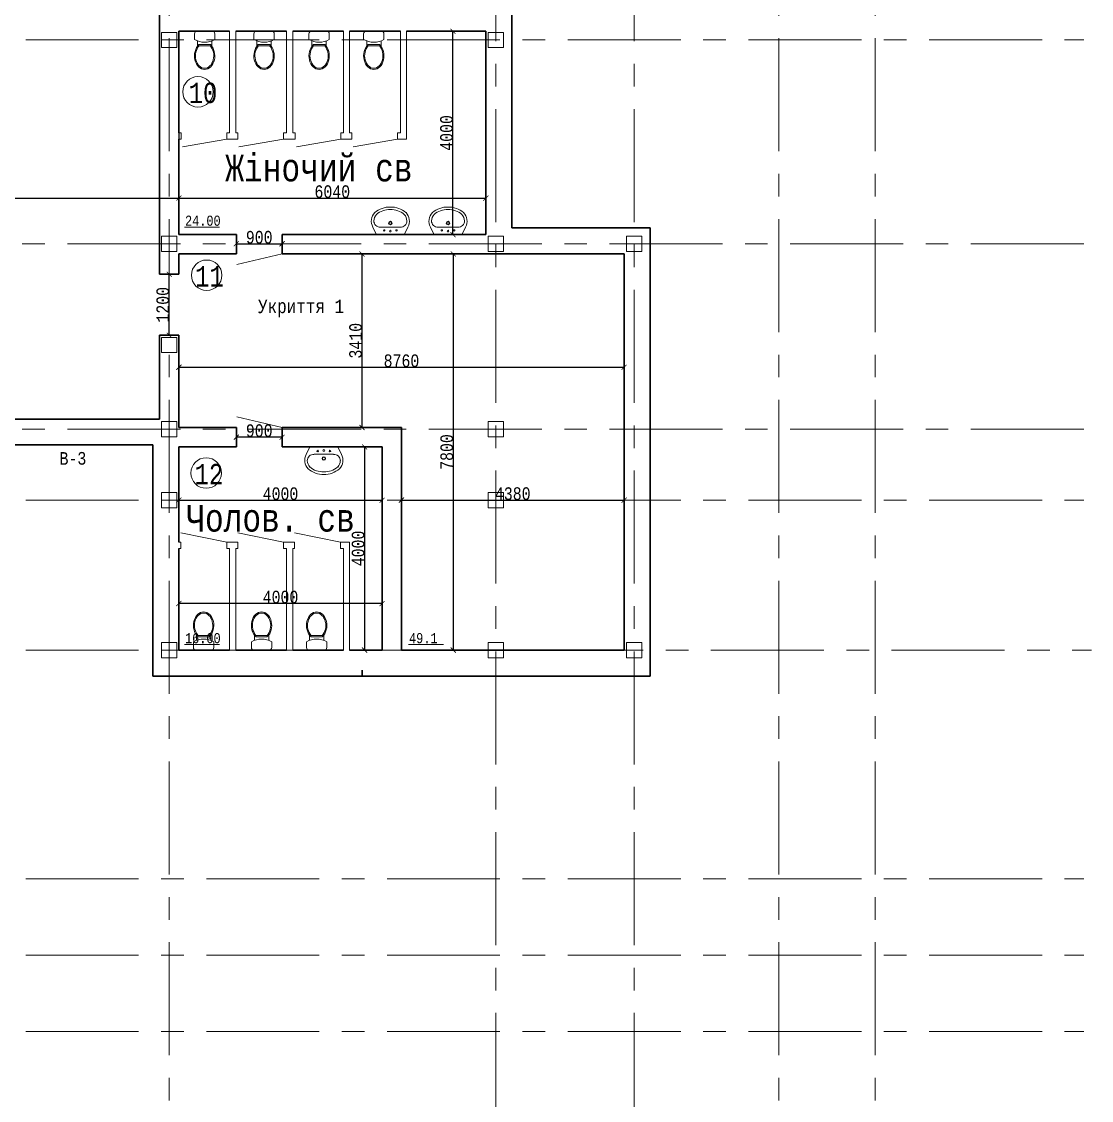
# Model space of a CAD drawing. Header units: millimetres. Extents: x -689206 to 4969298, y -1019800 to 703299.
# Drawn here: x 1102976 to 1124032, y -647233 to -626014 of the extents above; entities that cross this region are included whole.
import ezdxf

# ---------------------------------------------------------------- set-up
doc = ezdxf.new("R2010")
doc.units = ezdxf.units.MM
doc.linetypes.add('JIS_02_4.0', pattern=[5.5, 4, -1.5])
doc.linetypes.add('осеваяX2', pattern=[101.6, 63.5, -12.7, 12.7, -12.7])
for name, color, linetype, lineweight in [('WC', 170, 'Continuous', 9), ('несущие', 7, 'Continuous', 30), ('ОКНА', 250, 'Continuous', 20), ('РАЗМЕРЫ', 7, 'Continuous', 9), ('стены', 7, 'Continuous', 20)]:
    doc.layers.add(name, color=color, linetype=linetype, lineweight=lineweight)
doc.layers.add('четотам', color=7, linetype='Continuous')
doc.styles.add('Аннотативный', font='isocteur.ttf', dxfattribs={"width": 0.7, "height": 250})
doc.dimstyles.new('Аннотативный', dxfattribs={"dimscale": 0, "dimtxt": 250, "dimasz": 100, "dimexe": 1.25, "dimexo": 0.625, "dimtad": 1, "dimdec": 0, "dimtxsty": 'Аннотативный', "dimblk": 'ARCHTICK', "dimcen": 2.5, "dimadec": 0, "dimazin": 0, "dimtfac": 1, "dimtdec": 0, "dimtmove": 0, "dimatfit": 3, "dimfxl": 1, "dimarcsym": 0})

# ---------------------------------------------------------------- blocks, each defined once
blk = doc.blocks.new('_ArchTick')
at = {"color": 0, "linetype": 'ByBlock', "const_width": 0.15}
blk.add_lwpolyline([(-0.5, -0.5), (0.5, 0.5)], dxfattribs=at)
blk = doc.blocks.new('*D5371')
at = {"layer": 'Defpoints', "color": 0, "linetype": 'ByBlock', "lineweight": 30, "transparency": 16777216}
for p in [(1107203, -634188), (1107203, -634188), (1108103, -634188)]:
    blk.add_point(p, dxfattribs=at)
at = {"layer": 'РАЗМЕРЫ', "color": 0, "linetype": 'ByBlock', "lineweight": -2, "transparency": 16777216}
for p, q in [((1107203, -634187), (1107203, -634186)), ((1108103, -634188), (1107203, -634188)), ((1108103, -634187), (1108103, -634186))]:
    blk.add_line(p, q, dxfattribs=at)
at = {"layer": 'РАЗМЕРЫ', "color": 0, "linetype": 'ByBlock', "lineweight": -2, "transparency": 16777216, "xscale": 100, "yscale": 100, "zscale": 100, "rotation": 180}
blk.add_blockref('_ArchTick', (1107203, -634188), dxfattribs=at)
at = {"layer": 'РАЗМЕРЫ', "color": 0, "linetype": 'ByBlock', "lineweight": -2, "transparency": 16777216, "xscale": 100, "yscale": 100, "zscale": 100}
blk.add_blockref('_ArchTick', (1108103, -634188), dxfattribs=at)
at = {"layer": 'РАЗМЕРЫ', "color": 0, "linetype": 'ByBlock', "lineweight": 5, "transparency": 16777216, "insert": (1107653, -634062), "char_height": 250, "attachment_point": 5, "style": 'Аннотативный'}
blk.add_mtext('900', dxfattribs=at)
blk = doc.blocks.new('*D5372')
at = {"layer": 'Defpoints', "color": 0, "linetype": 'ByBlock', "lineweight": 30, "transparency": 16777216}
for p in [(1105882, -630983), (1105882, -630983), (1105882, -632184)]:
    blk.add_point(p, dxfattribs=at)
at = {"layer": 'РАЗМЕРЫ', "color": 0, "linetype": 'ByBlock', "lineweight": -2, "transparency": 16777216}
for p, q in [((1105882, -630983), (1105883, -630983)), ((1105882, -632184), (1105882, -630983)), ((1105883, -632184), (1105883, -632184))]:
    blk.add_line(p, q, dxfattribs=at)
at = {"layer": 'РАЗМЕРЫ', "color": 0, "linetype": 'ByBlock', "lineweight": -2, "transparency": 16777216, "xscale": 100, "yscale": 100, "zscale": 100}
for p, rotation in [((1105882, -630983), 90), ((1105882, -632184), 270)]:
    blk.add_blockref('_ArchTick', p, dxfattribs=dict(at, rotation=rotation))
at = {"layer": 'РАЗМЕРЫ', "color": 0, "linetype": 'ByBlock', "lineweight": 5, "transparency": 16777216, "insert": (1105757, -631584), "char_height": 250, "attachment_point": 5, "rotation": 90, "style": 'Аннотативный'}
blk.add_mtext('1200', dxfattribs=at)
blk = doc.blocks.new('*D5429')
at = {"layer": 'Defpoints', "color": 0, "linetype": 'ByBlock', "lineweight": 5, "transparency": 16777216}
for p in [(1098810, -629486), (1106072, -629486), (1106072, -629486)]:
    blk.add_point(p, dxfattribs=at)
at = {"layer": 'РАЗМЕРЫ', "color": 0, "linetype": 'ByBlock', "lineweight": -2, "transparency": 16777216}
for p, q in [((1098810, -629486), (1098810, -629485)), ((1098810, -629486), (1106072, -629486)), ((1106072, -629486), (1106072, -629485))]:
    blk.add_line(p, q, dxfattribs=at)
at = {"layer": 'РАЗМЕРЫ', "color": 0, "linetype": 'ByBlock', "lineweight": -2, "transparency": 16777216, "xscale": 100, "yscale": 100, "zscale": 100, "rotation": 180}
blk.add_blockref('_ArchTick', (1098810, -629486), dxfattribs=at)
at = {"layer": 'РАЗМЕРЫ', "color": 0, "linetype": 'ByBlock', "lineweight": -2, "transparency": 16777216, "xscale": 100, "yscale": 100, "zscale": 100}
blk.add_blockref('_ArchTick', (1106072, -629486), dxfattribs=at)
at = {"layer": 'РАЗМЕРЫ', "color": 0, "linetype": 'ByBlock', "lineweight": 5, "transparency": 16777216, "insert": (1102441, -629361), "char_height": 250, "attachment_point": 5, "style": 'Аннотативный'}
blk.add_mtext('6880', dxfattribs=at)
blk = doc.blocks.new('*D5493')
at = {"layer": 'Defpoints', "color": 0, "lineweight": 30, "ltscale": 35, "transparency": 16777216}
for p in [(1114835, -630584), (1111472, -638376), (1114835, -638376)]:
    blk.add_point(p, dxfattribs=at)
at = {"layer": 'РАЗМЕРЫ', "color": 0, "lineweight": -2, "ltscale": 35, "transparency": 16777216}
for p, q in [((1114834, -630584), (1111471, -630584)), ((1111472, -630584), (1111472, -638376)), ((1114834, -638376), (1111471, -638376))]:
    blk.add_line(p, q, dxfattribs=at)
at = {"layer": 'РАЗМЕРЫ', "color": 0, "lineweight": -2, "ltscale": 35, "transparency": 16777216, "xscale": 100, "yscale": 100, "zscale": 100}
for p, rotation in [((1111472, -630584), 90), ((1111472, -638376), 270)]:
    blk.add_blockref('_ArchTick', p, dxfattribs=dict(at, rotation=rotation))
at = {"layer": 'РАЗМЕРЫ', "color": 0, "lineweight": 5, "ltscale": 35, "transparency": 16777216, "insert": (1111346, -634480), "char_height": 250, "attachment_point": 5, "rotation": 90, "style": 'Аннотативный'}
blk.add_mtext('7800', dxfattribs=at)
blk = doc.blocks.new('*D5494')
at = {"layer": 'Defpoints', "color": 0, "lineweight": 30, "ltscale": 35, "transparency": 16777216}
for p in [(1114835, -632813), (1106072, -633642), (1114835, -633642)]:
    blk.add_point(p, dxfattribs=at)
at = {"layer": 'РАЗМЕРЫ', "color": 0, "lineweight": -2, "ltscale": 35, "transparency": 16777216}
for p, q in [((1106072, -633642), (1106072, -632812)), ((1106072, -632813), (1114835, -632813)), ((1114835, -633642), (1114835, -632812))]:
    blk.add_line(p, q, dxfattribs=at)
at = {"layer": 'РАЗМЕРЫ', "color": 0, "lineweight": -2, "ltscale": 35, "transparency": 16777216, "xscale": 100, "yscale": 100, "zscale": 100, "rotation": 180}
blk.add_blockref('_ArchTick', (1106072, -632813), dxfattribs=at)
at = {"layer": 'РАЗМЕРЫ', "color": 0, "lineweight": -2, "ltscale": 35, "transparency": 16777216, "xscale": 100, "yscale": 100, "zscale": 100}
blk.add_blockref('_ArchTick', (1114835, -632813), dxfattribs=at)
at = {"layer": 'РАЗМЕРЫ', "color": 0, "lineweight": 5, "ltscale": 35, "transparency": 16777216, "insert": (1110453, -632687), "char_height": 250, "attachment_point": 5, "style": 'Аннотативный'}
blk.add_mtext('8760', dxfattribs=at)
blk = doc.blocks.new('*D5499')
at = {"layer": 'Defpoints', "color": 0, "lineweight": 5, "ltscale": 35, "transparency": 16777216}
for p in [(1106072, -626204), (1112112, -626204), (1112112, -629486)]:
    blk.add_point(p, dxfattribs=at)
at = {"layer": 'РАЗМЕРЫ', "color": 0, "lineweight": -2, "ltscale": 35, "transparency": 16777216}
for p, q in [((1106072, -626204), (1106072, -629488)), ((1112112, -626204), (1112112, -629488)), ((1106072, -629486), (1112112, -629486))]:
    blk.add_line(p, q, dxfattribs=at)
at = {"layer": 'РАЗМЕРЫ', "color": 0, "lineweight": -2, "ltscale": 35, "transparency": 16777216, "xscale": 100, "yscale": 100, "zscale": 100, "rotation": 180}
blk.add_blockref('_ArchTick', (1106072, -629486), dxfattribs=at)
at = {"layer": 'РАЗМЕРЫ', "color": 0, "lineweight": -2, "ltscale": 35, "transparency": 16777216, "xscale": 100, "yscale": 100, "zscale": 100}
blk.add_blockref('_ArchTick', (1112112, -629486), dxfattribs=at)
at = {"layer": 'РАЗМЕРЫ', "color": 0, "lineweight": 5, "ltscale": 35, "transparency": 16777216, "insert": (1109092, -629361), "char_height": 250, "attachment_point": 5, "style": 'Аннотативный'}
blk.add_mtext('6040', dxfattribs=at)
blk = doc.blocks.new('*D5500')
at = {"layer": 'Defpoints', "color": 0, "lineweight": 5, "ltscale": 35, "transparency": 16777216}
for p in [(1110552, -626204), (1111467, -626204), (1108103, -630204)]:
    blk.add_point(p, dxfattribs=at)
at = {"layer": 'РАЗМЕРЫ', "color": 0, "lineweight": -2, "ltscale": 35, "transparency": 16777216}
for p, q in [((1110552, -626204), (1111468, -626204)), ((1111467, -630204), (1111467, -626204)), ((1108104, -630204), (1111468, -630204))]:
    blk.add_line(p, q, dxfattribs=at)
at = {"layer": 'РАЗМЕРЫ', "color": 0, "lineweight": -2, "ltscale": 35, "transparency": 16777216, "xscale": 100, "yscale": 100, "zscale": 100}
for p, rotation in [((1111467, -626204), 90), ((1111467, -630204), 270)]:
    blk.add_blockref('_ArchTick', p, dxfattribs=dict(at, rotation=rotation))
at = {"layer": 'РАЗМЕРЫ', "color": 0, "lineweight": 5, "ltscale": 35, "transparency": 16777216, "insert": (1111341, -628204), "char_height": 250, "attachment_point": 5, "rotation": 90, "style": 'Аннотативный'}
blk.add_mtext('4000', dxfattribs=at)
blk = doc.blocks.new('*D5501')
at = {"layer": 'Defpoints', "color": 0, "lineweight": 30, "ltscale": 35, "transparency": 16777216}
for p in [(1106072, -637461), (1106072, -638376), (1110072, -638376)]:
    blk.add_point(p, dxfattribs=at)
at = {"layer": 'РАЗМЕРЫ', "color": 0, "lineweight": -2, "ltscale": 35, "transparency": 16777216}
for p, q in [((1106072, -638375), (1106072, -637459)), ((1110072, -637461), (1106072, -637461)), ((1110072, -638375), (1110072, -637459))]:
    blk.add_line(p, q, dxfattribs=at)
at = {"layer": 'РАЗМЕРЫ', "color": 0, "lineweight": -2, "ltscale": 35, "transparency": 16777216, "xscale": 100, "yscale": 100, "zscale": 100, "rotation": 180}
blk.add_blockref('_ArchTick', (1106072, -637461), dxfattribs=at)
at = {"layer": 'РАЗМЕРЫ', "color": 0, "lineweight": -2, "ltscale": 35, "transparency": 16777216, "xscale": 100, "yscale": 100, "zscale": 100}
blk.add_blockref('_ArchTick', (1110072, -637461), dxfattribs=at)
at = {"layer": 'РАЗМЕРЫ', "color": 0, "lineweight": 5, "ltscale": 35, "transparency": 16777216, "insert": (1108072, -637335), "char_height": 250, "attachment_point": 5, "style": 'Аннотативный'}
blk.add_mtext('4000', dxfattribs=at)
blk = doc.blocks.new('unitaz')
at = {"ltscale": 150}
for p, q in [((296, 142), (190, 142)), ((293, -140), (191, -140))]:
    blk.add_line(p, q, dxfattribs=at)
for p, q in [((263, 113), (263, -113)), ((289, 110), (289, -110))]:
    blk.add_line(p, q)
blk.add_lwpolyline([(161, 200), (50, 200, 0.414214), (0, 150), (0, -150, 0.414214), (50, -200), (161, -200)], format="xyb", dxfattribs=at)
blk.add_arc((-169, 0), 386, 328.7677, 31.2026, dxfattribs=at)
for major_axis, ratio, start_param, end_param in [((266, 0), 0.753407, 3.739816, 8.826911), ((245, 0), 0.734694, 3.796966, 8.769752)]:
    blk.add_ellipse((484, 0), major_axis=major_axis, ratio=ratio, start_param=start_param, end_param=end_param, dxfattribs=at)
blk = doc.blocks.new('UM_3')
at = {"color": 0, "linetype": 'Continuous', "ltscale": 10}
for p, q in [((269, 0), (-269, 0)), ((-278, -6), (-345, -147)), ((-193, -147), (193, -147)), ((345, -147), (278, -6))]:
    blk.add_line(p, q, dxfattribs=at)
for centre, radius in [((-121, -82), 15), ((0, -228), 35), ((0, -228), 25), ((0, -70), 17.5), ((121, -82), 15)]:
    blk.add_circle(centre, radius, dxfattribs=at)
for centre, radius, start, end in [((269, -10), 10, 25.5783, 90), ((-129, -264), 246, 151.7404, 223.3761), ((-201, -271), 124, 86.5587, 180), ((-269, -10), 10, 90, 154.4217), ((201, -271), 124, 0, 93.4413), ((129, -264), 246, 316.6239, 28.2596), ((-129, -264), 196, 182.0891, 222.5037), ((-20, -108), 383, 228.5881, 272.9606), ((20, -108), 383, 267.0394, 311.4119), ((129, -264), 196, 317.4963, 357.9109), ((-20, -108), 433, 228.4439, 272.6871), ((20, -108), 433, 267.3129, 311.5561)]:
    blk.add_arc(centre, radius, start, end, dxfattribs=at)
blk = doc.blocks.new('*D5533')
at = {"layer": 'Defpoints', "color": 0, "lineweight": 5, "ltscale": 35, "transparency": 16777216}
for p in [(1107203, -630384), (1108103, -630384), (1108103, -630384)]:
    blk.add_point(p, dxfattribs=at)
at = {"layer": 'РАЗМЕРЫ', "color": 0, "lineweight": -2, "ltscale": 35, "transparency": 16777216}
for p, q in [((1107203, -630383), (1107203, -630382)), ((1107203, -630384), (1108103, -630384)), ((1108103, -630383), (1108103, -630382))]:
    blk.add_line(p, q, dxfattribs=at)
at = {"layer": 'РАЗМЕРЫ', "color": 0, "lineweight": -2, "ltscale": 35, "transparency": 16777216, "xscale": 100, "yscale": 100, "zscale": 100, "rotation": 180}
blk.add_blockref('_ArchTick', (1107203, -630384), dxfattribs=at)
at = {"layer": 'РАЗМЕРЫ', "color": 0, "lineweight": -2, "ltscale": 35, "transparency": 16777216, "xscale": 100, "yscale": 100, "zscale": 100}
blk.add_blockref('_ArchTick', (1108103, -630384), dxfattribs=at)
at = {"layer": 'РАЗМЕРЫ', "color": 0, "lineweight": 5, "ltscale": 35, "transparency": 16777216, "insert": (1107653, -630258), "char_height": 250, "attachment_point": 5, "style": 'Аннотативный'}
blk.add_mtext('900', dxfattribs=at)
blk = doc.blocks.new('*D5538')
at = {"layer": 'Defpoints', "color": 0, "lineweight": 5, "ltscale": 35, "transparency": 16777216}
for p in [(1106072, -635428), (1110072, -635428), (1110072, -635460)]:
    blk.add_point(p, dxfattribs=at)
at = {"layer": 'РАЗМЕРЫ', "color": 0, "lineweight": -2, "ltscale": 35, "transparency": 16777216}
for p, q in [((1106072, -635427), (1106072, -635426)), ((1106072, -635428), (1110072, -635428)), ((1110072, -635460), (1110072, -635426))]:
    blk.add_line(p, q, dxfattribs=at)
at = {"layer": 'РАЗМЕРЫ', "color": 0, "lineweight": -2, "ltscale": 35, "transparency": 16777216, "xscale": 100, "yscale": 100, "zscale": 100, "rotation": 180}
blk.add_blockref('_ArchTick', (1106072, -635428), dxfattribs=at)
at = {"layer": 'РАЗМЕРЫ', "color": 0, "lineweight": -2, "ltscale": 35, "transparency": 16777216, "xscale": 100, "yscale": 100, "zscale": 100}
blk.add_blockref('_ArchTick', (1110072, -635428), dxfattribs=at)
at = {"layer": 'РАЗМЕРЫ', "color": 0, "lineweight": 5, "ltscale": 35, "transparency": 16777216, "insert": (1108072, -635302), "char_height": 250, "attachment_point": 5, "style": 'Аннотативный'}
blk.add_mtext('4000', dxfattribs=at)
blk = doc.blocks.new('*D5539')
at = {"layer": 'Defpoints', "color": 0, "lineweight": 5, "ltscale": 35, "transparency": 16777216}
for p in [(1110072, -634378), (1109727, -638376), (1110072, -638376)]:
    blk.add_point(p, dxfattribs=at)
at = {"layer": 'РАЗМЕРЫ', "color": 0, "lineweight": -2, "ltscale": 35, "transparency": 16777216}
for p, q in [((1110071, -634378), (1109725, -634378)), ((1109727, -634378), (1109727, -638376)), ((1110071, -638376), (1109725, -638376))]:
    blk.add_line(p, q, dxfattribs=at)
at = {"layer": 'РАЗМЕРЫ', "color": 0, "lineweight": -2, "ltscale": 35, "transparency": 16777216, "xscale": 100, "yscale": 100, "zscale": 100}
for p, rotation in [((1109727, -634378), 90), ((1109727, -638376), 270)]:
    blk.add_blockref('_ArchTick', p, dxfattribs=dict(at, rotation=rotation))
at = {"layer": 'РАЗМЕРЫ', "color": 0, "lineweight": 5, "ltscale": 35, "transparency": 16777216, "insert": (1109601, -636377), "char_height": 250, "attachment_point": 5, "rotation": 90, "style": 'Аннотативный'}
blk.add_mtext('4000', dxfattribs=at)
blk = doc.blocks.new('*D5540')
at = {"layer": 'Defpoints', "color": 0, "lineweight": 5, "ltscale": 35, "transparency": 16777216}
for p in [(1109677, -630584), (1109727, -630584), (1109727, -633998)]:
    blk.add_point(p, dxfattribs=at)
at = {"layer": 'РАЗМЕРЫ', "color": 0, "lineweight": -2, "ltscale": 35, "transparency": 16777216}
for p, q in [((1109726, -630584), (1109675, -630584)), ((1109677, -633998), (1109677, -630584)), ((1109726, -633998), (1109675, -633998))]:
    blk.add_line(p, q, dxfattribs=at)
at = {"layer": 'РАЗМЕРЫ', "color": 0, "lineweight": -2, "ltscale": 35, "transparency": 16777216, "xscale": 100, "yscale": 100, "zscale": 100}
for p, rotation in [((1109677, -630584), 90), ((1109677, -633998), 270)]:
    blk.add_blockref('_ArchTick', p, dxfattribs=dict(at, rotation=rotation))
at = {"layer": 'РАЗМЕРЫ', "color": 0, "lineweight": 5, "ltscale": 35, "transparency": 16777216, "insert": (1109551, -632291), "char_height": 250, "attachment_point": 5, "rotation": 90, "style": 'Аннотативный'}
blk.add_mtext('3410', dxfattribs=at)
blk = doc.blocks.new('*D5541')
at = {"layer": 'Defpoints', "color": 0, "lineweight": 5, "ltscale": 35, "transparency": 16777216}
for p in [(1114835, -635426), (1110452, -638376), (1114835, -638376)]:
    blk.add_point(p, dxfattribs=at)
at = {"layer": 'РАЗМЕРЫ', "color": 0, "lineweight": -2, "ltscale": 35, "transparency": 16777216}
for p, q in [((1110452, -638375), (1110452, -635425)), ((1110452, -635426), (1114835, -635426)), ((1114835, -638375), (1114835, -635425))]:
    blk.add_line(p, q, dxfattribs=at)
at = {"layer": 'РАЗМЕРЫ', "color": 0, "lineweight": -2, "ltscale": 35, "transparency": 16777216, "xscale": 100, "yscale": 100, "zscale": 100, "rotation": 180}
blk.add_blockref('_ArchTick', (1110452, -635426), dxfattribs=at)
at = {"layer": 'РАЗМЕРЫ', "color": 0, "lineweight": -2, "ltscale": 35, "transparency": 16777216, "xscale": 100, "yscale": 100, "zscale": 100}
blk.add_blockref('_ArchTick', (1114835, -635426), dxfattribs=at)
at = {"layer": 'РАЗМЕРЫ', "color": 0, "lineweight": 5, "ltscale": 35, "transparency": 16777216, "insert": (1112643, -635301), "char_height": 250, "attachment_point": 5, "style": 'Аннотативный'}
blk.add_mtext('4380', dxfattribs=at)

msp = doc.modelspace()

# ---------------------------------------------------------------- linework, layer by layer
at = {"layer": 'несущие', "color": 0}
for p, q in [((1106071.6, -630983.4), (1105691.6, -630983.4)), ((1105691.6, -632533.1), (1105691.6, -632183.7)), ((1105691.6, -632183.7), (1106071.6, -632183.7)), ((1106071.6, -632183.7), (1106071.6, -632525.7)), ((1105691.7, -633733.1), (1105691.7, -632533.1)), ((1106071.6, -633733.1), (1106071.6, -632525.7)), ((1107203.5, -633997.7), (1107203.5, -634377.7)), ((1108103.5, -634377.7), (1108103.5, -633997.7)), ((1106865.6, -634377.7), (1107203.5, -634377.7))]:
    msp.add_line(p, q, dxfattribs=at)
at = {"layer": 'несущие', "lineweight": 30}
msp.add_line((1105561.7, -638887.7), (1105561.7, -638289), dxfattribs=at)
at = {"layer": 'ОКНА', "color": 7, "lineweight": 30, "true_color": 0xffffff}
msp.add_line((1109676.4, -638767.7), (1109676.4, -638887.7), dxfattribs=at)
at = {"layer": 'РАЗМЕРЫ', "color": 152, "linetype": 'осеваяX2', "lineweight": 5, "ltscale": 35, "true_color": 0x2776bb}
for p, q in [((1105882.2, -605006.7), (1105882.2, -654848)), ((1112312.1, -654848), (1112312.1, -605006.7)), ((1115034.5, -654848), (1115034.5, -605006.7)), ((1117882.2, -605006.7), (1117882.2, -654848)), ((1119773.7, -605006.7), (1119773.7, -654848)), ((1056829.5, -626375.7), (1123882.2, -626375.7)), ((1123882.2, -630383.6), (1056829.5, -630383.6)), ((1123882.2, -634028.4), (1056829.5, -634028.4)), ((1056829.5, -635427.7), (1123882.2, -635427.7)), ((1056829.5, -638375.7), (1109311.6, -638375.7)), ((1109431.6, -638375.7), (1123882.2, -638375.7)), ((1056829.5, -642877.7), (1123882.2, -642877.7)), ((1056829.5, -644377.7), (1123882.2, -644377.7)), ((1056829.5, -645877.7), (1123882.2, -645877.7))]:
    msp.add_line(p, q, dxfattribs=at)
at = {"layer": 'РАЗМЕРЫ', "lineweight": 30, "ltscale": 35}
for p, q in [((1106071.6, -626203.6), (1107071.6, -626203.6)), ((1106071.6, -626203.6), (1106071.6, -628203.6)), ((1106071.6, -628203.6), (1106071.6, -626203.6)), ((1107191.6, -626203.6), (1108191.6, -626203.6)), ((1108311.6, -626203.6), (1109311.6, -626203.6)), ((1109431.6, -626203.6), (1110431.6, -626203.6)), ((1110551.6, -626203.6), (1112112.4, -626203.6)), ((1106071.6, -630203.6), (1106071.6, -628323.6)), ((1107203.5, -630583.6), (1107203.5, -630203.6)), ((1108103.5, -630583.6), (1108103.5, -630203.6)), ((1108103.5, -630203.6), (1109153.5, -630203.6)), ((1114834.5, -638375.7), (1114834.5, -630583.6)), ((1110071.6, -633997.7), (1110451.6, -633997.7)), ((1110451.6, -633997.7), (1110451.6, -638375.7)), ((1110071.6, -634377.7), (1109071.7, -634377.7)), ((1110071.6, -638375.7), (1110071.6, -634377.7)), ((1110071.6, -635110.2), (1110071.6, -635810.2)), ((1106071.6, -638375.7), (1106071.6, -636375.7)), ((1107071.6, -638375.7), (1106071.6, -638375.7)), ((1108191.6, -638375.7), (1107191.6, -638375.7)), ((1109311.6, -638375.7), (1108311.6, -638375.7)), ((1110071.6, -638375.7), (1109431.6, -638375.7)), ((1110451.6, -638375.7), (1114834.5, -638375.7)), ((1110451.6, -638887.7), (1109451.7, -638887.7))]:
    msp.add_line(p, q, dxfattribs=at)
at = {"layer": 'РАЗМЕРЫ', "lineweight": 15, "ltscale": 35}
for p, q in [((1107071.6, -628203.6), (1107071.6, -626203.6)), ((1107191.6, -628203.6), (1107191.6, -626203.6)), ((1108191.6, -628203.6), (1108191.6, -626203.6)), ((1108311.6, -626203.6), (1108311.6, -628203.6)), ((1109311.6, -628203.6), (1109311.6, -626203.6)), ((1109431.6, -628203.6), (1109431.6, -626203.6)), ((1110431.6, -628203.6), (1110431.6, -626203.6)), ((1110551.6, -628323.6), (1110551.6, -626203.6)), ((1106071.6, -628203.6), (1106118.1, -628203.6)), ((1106118.1, -628203.6), (1106118.1, -628323.6)), ((1107018.1, -628323.6), (1107018.1, -628203.6)), ((1107018.1, -628203.6), (1107071.6, -628203.6)), ((1107191.6, -628203.6), (1107230.1, -628203.6)), ((1107230.1, -628203.6), (1107230.1, -628323.6)), ((1108130.1, -628323.6), (1108130.1, -628203.6)), ((1108130.1, -628203.6), (1108191.6, -628203.6)), ((1108311.6, -628203.6), (1108359.4, -628203.6)), ((1108359.4, -628203.6), (1108359.4, -628323.6)), ((1109259.4, -628323.6), (1109259.4, -628203.6)), ((1109259.4, -628203.6), (1109311.6, -628203.6)), ((1109431.6, -628203.6), (1109477.7, -628203.6)), ((1109477.7, -628203.6), (1109477.7, -628323.6)), ((1110377.7, -628323.6), (1110377.7, -628203.6)), ((1110377.7, -628203.6), (1110431.6, -628203.6)), ((1106071.6, -628323.6), (1106118.1, -628323.6)), ((1107018.1, -628323.6), (1107044, -628323.6)), ((1107018.1, -628323.6), (1107230.1, -628323.6)), ((1108130.1, -628323.6), (1108359.4, -628323.6)), ((1109259.4, -628323.6), (1109477.7, -628323.6)), ((1110377.7, -628323.6), (1110431.6, -628323.6)), ((1110431.6, -628323.6), (1110551.6, -628323.6)), ((1106071.6, -636255.7), (1106113.6, -636255.7)), ((1106071.6, -636375.7), (1106113.6, -636375.7)), ((1106113.6, -636375.7), (1106113.6, -636255.7)), ((1107013.6, -636375.7), (1107013.6, -636255.7)), ((1107013.6, -636255.7), (1107229.5, -636255.7)), ((1107013.6, -636375.7), (1107028.5, -636375.7)), ((1107013.6, -636375.7), (1107071.6, -636375.7)), ((1107071.6, -636375.7), (1107071.6, -638375.7)), ((1107191.6, -636375.7), (1107229.5, -636375.7)), ((1107191.6, -636375.7), (1107191.6, -638375.7)), ((1107191.6, -636375.7), (1107229.5, -636375.7)), ((1107229.5, -636375.7), (1107229.5, -636255.7)), ((1108129.5, -636375.7), (1108129.5, -636255.7)), ((1108129.5, -636255.7), (1108349.8, -636255.7)), ((1108129.5, -636375.7), (1108191.6, -636375.7)), ((1108129.5, -636375.7), (1108191.6, -636375.7)), ((1108191.6, -636375.7), (1108191.6, -638375.7)), ((1108311.6, -636375.7), (1108311.6, -638375.7)), ((1108311.6, -636375.7), (1108349.8, -636375.7)), ((1108311.6, -636375.7), (1108349.8, -636375.7)), ((1108349.8, -636375.7), (1108349.8, -636255.7)), ((1109249.8, -636375.7), (1109249.8, -636255.7)), ((1109249.8, -636255.7), (1109431.6, -636255.7)), ((1109249.8, -636375.7), (1109311.6, -636375.7)), ((1109311.6, -636375.7), (1109311.6, -638375.7)), ((1109431.6, -638375.7), (1109431.6, -636255.7))]:
    msp.add_line(p, q, dxfattribs=at)
at = {"layer": 'РАЗМЕРЫ', "lineweight": 5, "ltscale": 35}
for p, q in [((1107018.1, -628323.6), (1106143.2, -628478.5)), ((1108130.1, -628323.6), (1107255.2, -628478.5)), ((1109259.4, -628323.6), (1108384.5, -628478.5)), ((1110377.7, -628323.6), (1109502.8, -628478.5)), ((1108103.5, -630583.6), (1107214.3, -630788.5)), ((1108103.5, -633997.7), (1107213.6, -633788.7)), ((1107013.6, -636255.7), (1106113.6, -636072.6)), ((1108129.5, -636255.7), (1107229.5, -636072.6)), ((1109249.8, -636255.7), (1108349.8, -636072.6))]:
    msp.add_line(p, q, dxfattribs=at)
at = {"layer": 'РАЗМЕРЫ'}
for p, q in [((1106181.5, -630054.5), (1106870.8, -630054.5)), ((1106181.5, -638265.1), (1106870.8, -638265.1)), ((1110590.2, -638265.1), (1111279.5, -638265.1))]:
    msp.add_line(p, q, dxfattribs=at)
at = {"layer": 'РАЗМЕРЫ', "lineweight": 30}
for p, q in [((1115344.5, -638887.7), (1115344.5, -630583.6)), ((1105691.7, -633830.8), (1102355.7, -633830.8)), ((1107203.5, -633997.7), (1106071.6, -633997.7)), ((1110071.6, -633997.7), (1108103.5, -633997.7)), ((1104950.8, -634340.8), (1102006.7, -634340.8)), ((1105561.7, -634340.8), (1104950.8, -634340.8)), ((1107203.5, -634377.7), (1106071.6, -634377.7)), ((1109071.7, -634377.7), (1108103.5, -634377.7)), ((1109451.7, -638887.7), (1115344.5, -638887.7))]:
    msp.add_line(p, q, dxfattribs=at)
at = {"layer": 'РАЗМЕРЫ', "lineweight": 13}
msp.add_line((1111882.2, -638375.7), (1114632.2, -638375.7), dxfattribs=at)
at = {"layer": 'стены', "lineweight": 30}
for p, q in [((1112622.4, -624493.8), (1112622.4, -630073.6)), ((1105691.6, -630983.4), (1105691.6, -625823.7)), ((1106071.6, -626203.6), (1106071.6, -628203.6)), ((1112112.4, -627203.6), (1112112.4, -626203.6)), ((1112112.4, -630203.6), (1112112.4, -627203.6)), ((1112112.4, -630203.6), (1112112.4, -627203.6)), ((1106071.6, -628323.6), (1106071.6, -630203.6)), ((1107203.5, -630203.6), (1106071.6, -630203.6)), ((1112112.4, -630203.6), (1108103.5, -630203.6)), ((1112622.4, -630073.6), (1115344.5, -630073.6)), ((1115344.5, -630073.6), (1115344.5, -630583.6)), ((1106071.6, -630583.6), (1107203.5, -630583.6)), ((1106071.6, -630983.4), (1106071.6, -630583.6)), ((1108103.5, -630583.6), (1114834.5, -630583.6)), ((1105691.7, -633830.8), (1105691.7, -633733.1)), ((1106071.6, -633997.7), (1106071.6, -633733.1)), ((1102006.7, -634340.8), (1104950.8, -634340.8)), ((1104950.8, -634340.8), (1105561.7, -634340.8)), ((1105561.7, -636093.6), (1105561.7, -634340.8)), ((1106071.6, -636255.7), (1106071.6, -634377.7)), ((1105561.7, -638290.3), (1105561.7, -636093.6)), ((1106071.6, -638375.7), (1106071.6, -636375.7)), ((1109451.7, -638887.7), (1105561.7, -638887.7))]:
    msp.add_line(p, q, dxfattribs=at)
at = {"layer": 'стены'}
for p, q in [((1117882.2, -638525.7), (1117882.2, -638225.7)), ((1111732.2, -638375.7), (1111882.2, -638375.7)), ((1117732.2, -638375.7), (1118032.2, -638375.7))]:
    msp.add_line(p, q, dxfattribs=at)
at = {"layer": 'стены', "linetype": 'JIS_02_4.0', "lineweight": 18, "ltscale": 300}
msp.add_line((1123732.2, -638377.7), (1124032.2, -638377.7), dxfattribs=at)
at = {"layer": 'стены', "color": 152, "lineweight": 20, "true_color": 0x2776bb}
for points in [[(1105732.2, -626225.7), (1106032.2, -626225.7), (1106032.2, -626525.7), (1105732.2, -626525.7)], [(1112162.1, -626225.7), (1112462.1, -626225.7), (1112462.1, -626525.7), (1112162.1, -626525.7)], [(1105732.2, -630233.6), (1106032.2, -630233.6), (1106032.2, -630533.6), (1105732.2, -630533.6)], [(1112162.1, -630233.6), (1112462.1, -630233.6), (1112462.1, -630533.6), (1112162.1, -630533.6)], [(1114884.5, -630233.6), (1115184.5, -630233.6), (1115184.5, -630533.6), (1114884.5, -630533.6)], [(1105732.2, -633878.4), (1106032.2, -633878.4), (1106032.2, -634178.4), (1105732.2, -634178.4)], [(1112162.1, -633878.4), (1112462.1, -633878.4), (1112462.1, -634178.4), (1112162.1, -634178.4)], [(1105732.2, -635277.7), (1106032.2, -635277.7), (1106032.2, -635577.7), (1105732.2, -635577.7)], [(1112162.1, -635277.7), (1112462.1, -635277.7), (1112462.1, -635577.7), (1112162.1, -635577.7)], [(1105732.2, -638225.7), (1106032.2, -638225.7), (1106032.2, -638525.7), (1105732.2, -638525.7)], [(1112162.1, -638225.7), (1112462.1, -638225.7), (1112462.1, -638525.7), (1112162.1, -638525.7)], [(1114884.5, -638225.7), (1115184.5, -638225.7), (1115184.5, -638525.7), (1114884.5, -638525.7)]]:
    msp.add_lwpolyline(points, close=True, dxfattribs=at)
at = {"layer": 'стены'}
msp.add_lwpolyline([(1105732.2, -632225.7), (1106032.2, -632225.7), (1106032.2, -632525.7), (1105732.2, -632525.7)], close=True, dxfattribs=at)
at = {"layer": 'четотам', "lineweight": 13}
for centre in [(1106448.3, -627396.3), (1106619.5, -631003.3), (1106609.5, -634893.3)]:
    msp.add_circle(centre, 300, dxfattribs=at)

# ---------------------------------------------------------------- block references
at = {"layer": 'WC', "color": 0}
for p, rotation in [((1106579.1, -626203.6), 270), ((1107748.5, -626203.6), 270), ((1108831.9, -626203.6), 270), ((1109908.5, -626203.6), 270), ((1106559.3, -638375.7), 90), ((1107699.5, -638375.7), 90), ((1108784, -638375.7), 90)]:
    msp.add_blockref('unitaz', p, dxfattribs=dict(at, rotation=rotation))
at = {"layer": 'WC', "rotation": 180}
for p in [(1110234.5, -630203.6), (1111368.9, -630203.6)]:
    msp.add_blockref('UM_3', p, dxfattribs=at)
at = {"layer": 'WC'}
msp.add_blockref('UM_3', (1108924.8, -634378.5), dxfattribs=at)

# ---------------------------------------------------------------- texts
at = {"layer": 'РАЗМЕРЫ', "lineweight": 13, "ltscale": 150, "char_height": 401.1, "width": 1460, "attachment_point": 1, "style": 'Аннотативный'}
for s, insert in [('10', (1106265.4, -627215.1)), ('11', (1106391.5, -630823.4)), ('12', (1106381.5, -634713.4))]:
    msp.add_mtext(s, dxfattribs=dict(at, insert=insert))
at = {"layer": 'РАЗМЕРЫ', "color": 18, "lineweight": 13, "true_color": 0x000000, "attachment_point": 1, "style": 'Аннотативный'}
for s, insert, char_height, width in [('Жіночий св', (1106984.7, -628631), 525.63, 8891.082), ('Укриття 1', (1107630.1, -631480.6), 268.05, 4534.097), ('Чолов. св', (1106216.6, -635519.6), 525.63, 8891.082)]:
    msp.add_mtext(s, dxfattribs=dict(at, insert=insert, char_height=char_height, width=width))
at = {"layer": 'РАЗМЕРЫ', "char_height": 200, "width": 656.117, "attachment_point": 1, "style": 'Аннотативный'}
for s, insert in [('24.00', (1106193.2, -629830.5)), ('16.00', (1106193.2, -638041.1)), ('49.1', (1110601.9, -638041.1))]:
    msp.add_mtext(s, dxfattribs=dict(at, insert=insert))
at = {"layer": 'РАЗМЕРЫ', "lineweight": 20, "ltscale": 150, "insert": (1103723.2, -634481.5), "char_height": 250, "width": 922.913, "attachment_point": 1, "rotation": 0.25592, "style": 'Аннотативный'}
msp.add_mtext('В-3', dxfattribs=at)

# ---------------------------------------------------------------- dimensions: what is measured, and where the dimension line sits
at = {"layer": 'РАЗМЕРЫ', "lineweight": 5, "ltscale": 35}
dim = msp.add_linear_dim(base=(1111466.7, -626203.6), p1=(1108103.5, -630203.6), p2=(1110551.6, -626203.6), angle=90, dimstyle='Аннотативный', dxfattribs=at)
dim.commit()
dim.dimension.update_dxf_attribs({"geometry": '*D5500', "text_midpoint": (1111341.1, -628203.6)})
dim = msp.add_linear_dim(base=(1112112.4, -629486.4), p1=(1106071.6, -626203.6), p2=(1112112.4, -626203.6), text='6040', dimstyle='Аннотативный', dxfattribs=at)
dim.commit()
dim.dimension.update_dxf_attribs({"geometry": '*D5499', "text_midpoint": (1109092, -629486.4), "dimtype": 160})
at = {"layer": 'РАЗМЕРЫ', "linetype": 'ByBlock', "lineweight": 5}
dim = msp.add_linear_dim(base=(1106071.6, -629486.4), p1=(1098809.6, -629486.4), p2=(1106071.6, -629486.4), text='6880', dimstyle='Аннотативный', dxfattribs=at)
dim.commit()
dim.dimension.update_dxf_attribs({"geometry": '*D5429', "text_midpoint": (1102440.6, -629360.8)})
at = {"layer": 'РАЗМЕРЫ', "lineweight": 5, "ltscale": 35}
for base, p1, p2, picture, middle in [((1108103.5, -630383.6), (1107203.5, -630383.6), (1108103.5, -630383.6), '*D5533', (1107653.5, -630258)), ((1110071.6, -635427.7), (1106071.6, -635427.7), (1110071.6, -635460.2), '*D5538', (1108071.6, -635302)), ((1106071.6, -637460.6), (1110071.6, -638375.7), (1106071.6, -638375.7), '*D5501', (1108071.6, -637335))]:
    dim = msp.add_linear_dim(base=base, p1=p1, p2=p2, dimstyle='Аннотативный', dxfattribs=at)
    dim.commit()
    dim.dimension.update_dxf_attribs({"geometry": picture, "text_midpoint": middle})
for base, p1, p2, text, picture, middle in [((1109676.6, -630583.6), (1109726.6, -633997.7), (1109726.6, -630583.6), '3410', '*D5540', (1109551, -632290.7)), ((1111472.1, -638375.7), (1114834.5, -630583.6), (1114834.5, -638375.7), '7800', '*D5493', (1111346.5, -634479.6)), ((1109726.6, -638375.7), (1110071.6, -634377.7), (1110071.6, -638375.7), '4000', '*D5539', (1109601, -636376.7))]:
    dim = msp.add_linear_dim(base=base, p1=p1, p2=p2, angle=90, text=text, dimstyle='Аннотативный', dxfattribs=at)
    dim.commit()
    dim.dimension.update_dxf_attribs({"geometry": picture, "text_midpoint": middle})
at = {"layer": 'РАЗМЕРЫ', "color": 18, "linetype": 'ByBlock', "lineweight": 5, "true_color": 0x000000}
dim = msp.add_linear_dim(base=(1105882.2, -630983.4), p1=(1105882.2, -632183.7), p2=(1105881.6, -630983.4), angle=90, dimstyle='Аннотативный', dxfattribs=at)
dim.commit()
dim.dimension.update_dxf_attribs({"geometry": '*D5372', "text_midpoint": (1105756.6, -631583.6)})
at = {"layer": 'РАЗМЕРЫ', "lineweight": 5, "ltscale": 35}
for base, p1, p2, text, picture, middle in [((1114834.5, -632813), (1106071.6, -633642.1), (1114834.5, -633642.1), '8760', '*D5494', (1110453, -632687.4)), ((1114834.5, -635426.4), (1110451.6, -638375.7), (1114834.5, -638375.7), '4380', '*D5541', (1112643, -635300.8))]:
    dim = msp.add_linear_dim(base=base, p1=p1, p2=p2, text=text, dimstyle='Аннотативный', dxfattribs=at)
    dim.commit()
    dim.dimension.update_dxf_attribs({"geometry": picture, "text_midpoint": middle})
at = {"layer": 'РАЗМЕРЫ', "color": 18, "linetype": 'ByBlock', "lineweight": 5, "true_color": 0x000000}
dim = msp.add_linear_dim(base=(1107203.5, -634187.7), p1=(1108103.5, -634187.7), p2=(1107203.5, -634187.7), dimstyle='Аннотативный', dxfattribs=at)
dim.commit()
dim.dimension.update_dxf_attribs({"geometry": '*D5371', "text_midpoint": (1107653.5, -634062.1)})

doc.saveas('drawing.dxf')
